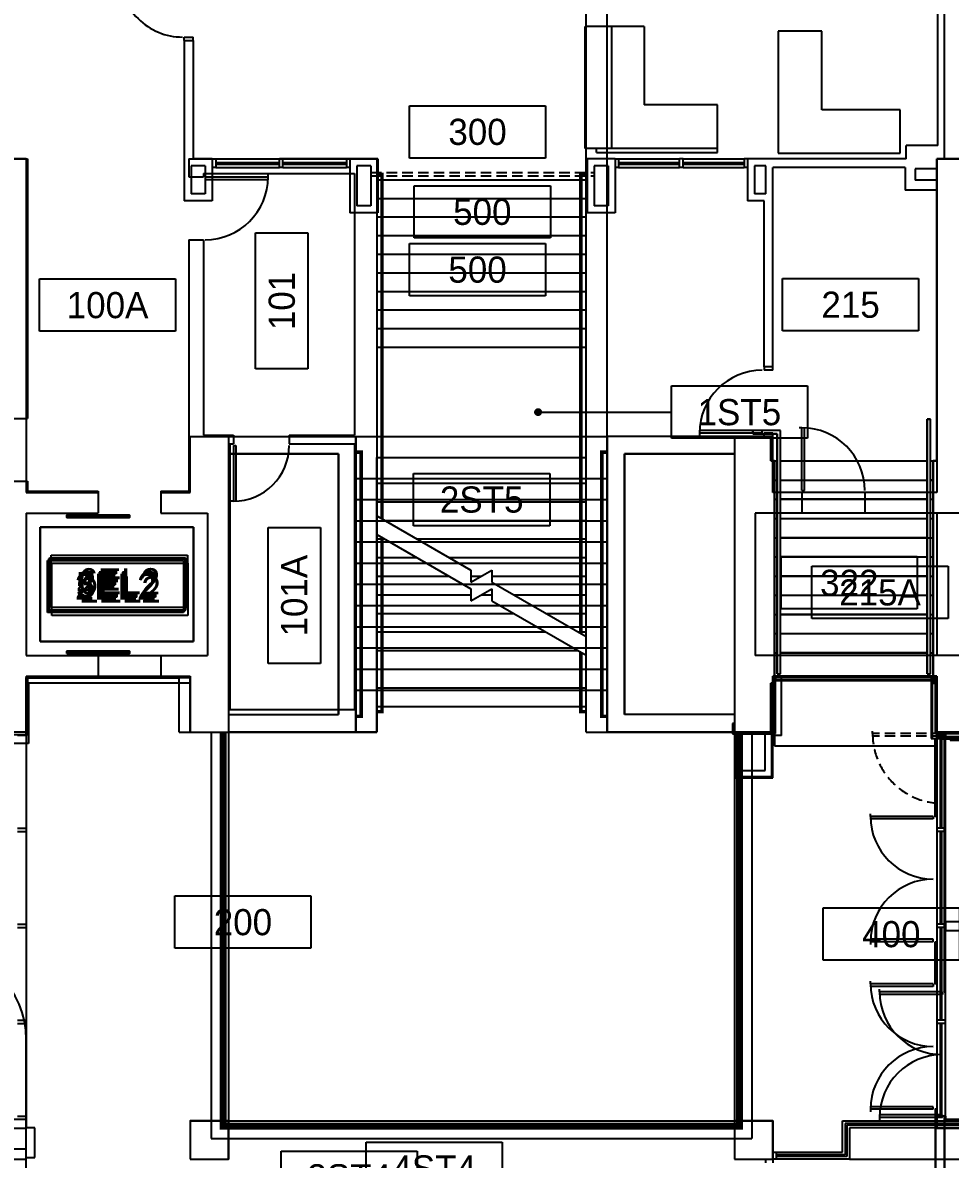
# Model space of a CAD drawing. Header units: inches. Extents: x -219 to 4035, y -10 to 4981.
# Drawn here: x 1685 to 2217, y 2667 to 3319 of the extents above; entities that cross this region are included whole.
import ezdxf
from ezdxf.enums import TextEntityAlignment as Align

# ---------------------------------------------------------------- set-up
doc = ezdxf.new("R2010")
doc.units = ezdxf.units.IN
doc.header["$LTSCALE"] = 48
doc.header["$MEASUREMENT"] = 0
doc.linetypes.add('HIDDEN2', pattern=[0.1875, 0.125, -0.0625])
doc.layers.get('0').update_dxf_attribs({"color": 13, "linetype": 'CONTINUOUS'})
for name, color, linetype in [('F1-BLDG1', 7, 'CONTINUOUS'), ('F1-BLDG4', 2, 'CONTINUOUS'), ('F1-BRKLINE', 201, 'CONTINUOUS'), ('F1-DOOR1', 3, 'CONTINUOUS'), ('f1-handrail', 3, 'CONTINUOUS'), ('F1-RMNOS', 3, 'CONTINUOUS'), ('F1-STAIR1', 24, 'CONTINUOUS'), ('F2-BLDG1', 7, 'CONTINUOUS'), ('F2-BLDG3', 161, 'CONTINUOUS'), ('F2-BLDG4', 2, 'CONTINUOUS'), ('F2-BRKLINE', 201, 'CONTINUOUS'), ('f2-casework1', 4, 'CONTINUOUS'), ('F2-DOOR1', 3, 'CONTINUOUS'), ('F2-DOOR2', 61, 'HIDDEN2'), ('F2-DOORJMB', 32, 'CONTINUOUS'), ('f2-handrail', 3, 'CONTINUOUS'), ('F2-RMNOS', 3, 'CONTINUOUS'), ('F2-STAIR1', 24, 'CONTINUOUS'), ('F2-WINDOW1', 1, 'CONTINUOUS'), ('F2-WINDOW2', 4, 'CONTINUOUS'), ('F3-BLDG1', 7, 'CONTINUOUS'), ('F3-BLDG3', 161, 'CONTINUOUS'), ('F3-BLDG4', 2, 'CONTINUOUS'), ('f3-casework1', 4, 'CONTINUOUS'), ('f3-casework2', 8, 'CONTINUOUS'), ('F3-DOOR1', 3, 'CONTINUOUS'), ('F3-RMNOS', 3, 'CONTINUOUS'), ('F3-WINDOW1', 1, 'CONTINUOUS'), ('F4-BLDG1', 7, 'CONTINUOUS'), ('F4-BLDG3', 161, 'CONTINUOUS'), ('F4-BLDG4', 2, 'CONTINUOUS'), ('f4-casework1', 4, 'CONTINUOUS'), ('F4-DOOR1', 3, 'CONTINUOUS'), ('f4-handrail', 3, 'CONTINUOUS'), ('F4-RMNOS', 3, 'CONTINUOUS'), ('F4-STAIR1', 24, 'CONTINUOUS'), ('F4-WINDOW1', 1, 'CONTINUOUS'), ('F4-WINDOW2', 4, 'CONTINUOUS'), ('F5-BLDG1', 7, 'CONTINUOUS'), ('F5-BLDG3', 161, 'CONTINUOUS'), ('F5-BLDG4', 2, 'CONTINUOUS'), ('F5-DOOR1', 3, 'CONTINUOUS'), ('f5-handrail', 3, 'CONTINUOUS'), ('F5-RMNOS', 3, 'CONTINUOUS'), ('F5-STAIR1', 24, 'CONTINUOUS'), ('F6-BLDG1', 7, 'CONTINUOUS'), ('F6-BLDG3', 161, 'CONTINUOUS'), ('F6-BLDG4', 2, 'CONTINUOUS'), ('F6-DOOR1', 3, 'CONTINUOUS'), ('F6-DOORJMB', 32, 'CONTINUOUS'), ('f6-handrail', 3, 'CONTINUOUS'), ('F6-RMNOS', 3, 'CONTINUOUS'), ('F6-STAIR1', 24, 'CONTINUOUS'), ('F6-WINDOW1', 1, 'CONTINUOUS'), ('F6-WINDOW2', 4, 'CONTINUOUS')]:
    doc.layers.add(name, color=color, linetype=linetype)
for name, color, linetype, plot in [('F2-Bldg1A', 8, 'CONTINUOUS', False), ('F2-COLUMN1', 8, 'CONTINUOUS', False), ('F3-Bldg1A', 8, 'CONTINUOUS', False), ('F3-COLUMN1', 8, 'CONTINUOUS', False), ('F4-COLUMN1', 8, 'CONTINUOUS', False)]:
    doc.layers.add(name, color=color, linetype=linetype, plot=plot)
doc.styles.add('ORIG-RMNOS', font='noting.shx')

# ---------------------------------------------------------------- blocks, each defined once
blk = doc.blocks.new('ADR-36L')
for p, q in [((0, 37), (-1.5, 37)), ((0, 1), (0, 37)), ((1.5, 1), (1.5, 36.97)), ((0, 1), (1.5, 1))]:
    blk.add_line(p, q)
blk.add_arc((0, 1), 36, 0, 90)
blk = doc.blocks.new('ADR-32R')
for p, q in [((-1.5, 1), (-1.5, 32.96)), ((0, 1), (0, 33)), ((0, 33), (1.5, 33)), ((0, 1), (-1.5, 1))]:
    blk.add_line(p, q)
blk.add_arc((0, 1), 32, 90, 180)
blk = doc.blocks.new('L-34C1')
for p, q in [((-11, 11), (11, 11)), ((-11, 11), (-11, -11)), ((11, 11), (11, -11)), ((-11, -11), (11, -11))]:
    blk.add_line(p, q)
blk = doc.blocks.new('rmnos')
at = {"color": 11}
for p, q in [((-0.40625, 0.15625), (0.40625, 0.15625)), ((-0.40625, -0.15625), (-0.40625, 0.15625)), ((0.40625, 0.15625), (0.40625, -0.15625)), ((0.40625, -0.15625), (-0.40625, -0.15625))]:
    blk.add_line(p, q, dxfattribs=at)
at = {"color": 9, "style": 'ORIG-RMNOS'}
blk.add_attdef('ROOM', text='', height=0.15625, dxfattribs=at).set_placement((0, 0), align=Align.MIDDLE)
blk = doc.blocks.new('ADR-36R')
for p, q in [((-1.5, 1), (-1.5, 36.97)), ((0, 1), (0, 37)), ((0, 37), (1.5, 37)), ((0, 1), (-1.5, 1))]:
    blk.add_line(p, q)
blk.add_arc((0, 1), 36, 90, 180)
blk = doc.blocks.new('ADR-36DL')
for p, q in [((0, 37), (-1.5, 37)), ((0, 1), (0, 37)), ((1.5, 1), (1.5, 36.97)), ((70.5, 1), (70.5, 36.97)), ((72, 1), (72, 37)), ((72, 37), (73.5, 37)), ((0, 1), (1.5, 1)), ((72, 1), (70.5, 1))]:
    blk.add_line(p, q)
for centre, start, end in [((0, 1), 0, 90), ((72, 1), 90, 180)]:
    blk.add_arc(centre, 36, start, end)
blk = doc.blocks.new('adr-40r')
for p, q in [((-1.5, 1), (-1.5, 40.97)), ((0, 1), (0, 41)), ((0, 41), (1.5, 41)), ((0, 1), (-1.5, 1))]:
    blk.add_line(p, q)
blk.add_arc((0, 1), 40, 90, 180)

msp = doc.modelspace()

# ---------------------------------------------------------------- linework, layer by layer
at = {"layer": 'F1-BLDG1'}
for p, q in [((2008, 2923.5), (2008, 3442.5)), ((2020, 2923.5), (2020, 3360.5)), ((1635.63, 3241.25), (1687.75, 3241.25)), ((1687.75, 3241.25), (1687.75, 3092.38)), ((1780.25, 3241.25), (1888, 3241.25)), ((1780.25, 3241.25), (1780.25, 3230.88)), ((1888, 3241.25), (1888, 2912.5)), ((1780.25, 3230.88), (1788.62, 3230.88)), ((1788.62, 3232.87), (1875.25, 3232.87)), ((1788.62, 3232.87), (1788.62, 3230.88)), ((1875.25, 3232.87), (1875.25, 3082.75)), ((1780.25, 3194.88), (1788.62, 3194.88)), ((1780.25, 3194.88), (1780.25, 3050.75)), ((1788.62, 3194.88), (1788.62, 3082.75)), ((1675, 3092.38), (1687.75, 3092.38)), ((1788.62, 3082.75), (1805.75, 3082.75)), ((1803.75, 3077.87), (1803.75, 2925.5)), ((1803.75, 3077.87), (1805.75, 3077.87)), ((1805.75, 3082.75), (1805.75, 3077.87)), ((1837.75, 3082.75), (1837.75, 3077.87)), ((1837.75, 3082.75), (1875.25, 3082.75)), ((1837.75, 3077.87), (1875.25, 3077.87)), ((1875.25, 3077.87), (1875.25, 2925.5)), ((1675, 3056.37), (1687.75, 3056.37)), ((1687.75, 3056.37), (1687.75, 3050.75)), ((1687.75, 3050.75), (1728.25, 3050.75)), ((1728.25, 3050.75), (1728.25, 3038)), ((1764.25, 3050.75), (1764.25, 3038)), ((1764.25, 3050.75), (1780.25, 3050.75)), ((1687, 3038), (1728.25, 3038)), ((1687, 3038), (1687, 2956.5)), ((1764.25, 3038), (1791, 3038)), ((1791, 3038), (1791, 2956.5)), ((1687, 2956.5), (1791, 2956.5)), ((1687, 2944.5), (1781, 2944.5)), ((1687, 2944.5), (1687, 2912.5)), ((1781, 2944.5), (1781, 2912.5)), ((1803.75, 2925.5), (1875.25, 2925.5)), ((1687, 2912.5), (909, 2912.5)), ((1781, 2912.5), (1888, 2912.5))]:
    msp.add_line(p, q, dxfattribs=at)
at = {"layer": 'F1-BLDG4'}
for p, q in [((1783, 3030), (1695, 3030)), ((1695, 3030), (1695, 2964.5)), ((1783, 2964.5), (1783, 3030)), ((1695, 2964.5), (1783, 2964.5))]:
    msp.add_line(p, q, dxfattribs=at)
at = {"layer": 'F1-BRKLINE'}
for p, q in [((1888, 3036.56), (1942, 3005.38)), ((1942, 2998.45), (1954, 3005.38)), ((1942, 3005.38), (1942, 2998.45)), ((1954, 3005.38), (1954, 2998.45)), ((1954, 2998.45), (2008, 2967.28))]:
    msp.add_line(p, q, dxfattribs=at)
at = {"layer": 'F1-DOOR1'}
msp.add_lwpolyline([(1710.25, 3035.5), (1746.25, 3035.5), (1746.25, 3037), (1710.25, 3037)], close=True, dxfattribs=at)
at = {"layer": 'f1-handrail', "const_width": 2}
for points in [[(1891, 3034.83), (1891, 3232.25), (1888, 3232.25)], [(2008, 3232.25), (2005, 3232.25), (2005, 2969.01)]]:
    msp.add_lwpolyline(points, dxfattribs=at)
at = {"layer": 'F1-RMNOS', "color": 4}
for p, q in [((1978.25, 3096), (1990.25, 3096)), ((1990.25, 3096), (2056.88, 3096))]:
    msp.add_line(p, q, dxfattribs=at)
at = {"layer": 'F1-RMNOS', "color": 4, "const_width": 2.25}
msp.add_lwpolyline([(1981.63, 3096, 1), (1979.38, 3096, 1)], format="xyb", close=True, dxfattribs=at)
at = {"layer": 'F1-STAIR1'}
for p, q in [((1888, 3229.25), (2008, 3229.25)), ((1888, 3218.58), (2008, 3218.58)), ((1888, 3207.92), (2008, 3207.92)), ((1888, 3197.25), (2008, 3197.25)), ((1888, 3186.58), (2008, 3186.58)), ((1888, 3175.92), (2008, 3175.92)), ((1888, 3165.25), (2008, 3165.25)), ((1888, 3154.58), (2008, 3154.58)), ((1888, 3143.92), (2008, 3143.92)), ((1888, 3133.25), (2008, 3133.25)), ((1888, 3055.25), (2008, 3055.25)), ((1888, 3044.58), (2008, 3044.58)), ((1892.57, 3033.92), (2008, 3033.92)), ((1911.05, 3023.25), (2008, 3023.25)), ((1929.52, 3012.58), (2008, 3012.58)), ((1942, 3001.92), (1948, 3001.92)), ((1954, 3001.92), (2008, 3001.92)), ((1966.48, 2991.25), (2008, 2991.25)), ((1984.95, 2980.58), (2008, 2980.58)), ((2003.43, 2969.92), (2008, 2969.92))]:
    msp.add_line(p, q, dxfattribs=at)
at = {"layer": 'F2-BLDG1'}
for p, q in [((2209.75, 3249), (2209.75, 3434.5)), ((1777.62, 3309.12), (1777.62, 3217.25)), ((1782.62, 3309.12), (1782.62, 3241.25)), ((2191.5, 3241.25), (2191.5, 3249)), ((2209.75, 3249), (2191.5, 3249)), ((1687, 3241.25), (1635.25, 3241.25)), ((1687, 3241.25), (1687, 3050)), ((1793.62, 3241.25), (1782.62, 3241.25)), ((1793.62, 3241.25), (1793.62, 3217.25)), ((1872.62, 3241.25), (1872.62, 3210.25)), ((1888.62, 3241.25), (1872.62, 3241.25)), ((1888.62, 3241.25), (1888.62, 3210.25)), ((2008.62, 3241.25), (2008.62, 3210.25)), ((2024.62, 3241.25), (2008.62, 3241.25)), ((2024.62, 3241.25), (2024.62, 3210.25)), ((2191.5, 3241.25), (2100.62, 3241.25)), ((2100.62, 3241.25), (2100.62, 3217.25)), ((2191, 3236.25), (2115, 3236.25)), ((2115, 3122), (2115, 3236.25)), ((2191, 3236.25), (2191, 3223.25)), ((2209, 3223.25), (2191, 3223.25)), ((2209, 3223.25), (2209, 3050)), ((1793.62, 3217.25), (1777.62, 3217.25)), ((2110, 3217.25), (2100.62, 3217.25)), ((2110, 3122), (2110, 3217.25)), ((1888.62, 3210.25), (1872.62, 3210.25)), ((2024.62, 3210.25), (2008.62, 3210.25)), ((2115, 3122), (2110, 3122)), ((1781, 3050), (1781, 3082)), ((1781, 3082), (1803, 3082)), ((1803, 3082), (1803, 2912.5)), ((1876, 2912.5), (1876, 3082)), ((1876, 3082), (2020, 3082)), ((2020, 2912.5), (2020, 3082)), ((2115, 3082), (2093, 3082)), ((2093, 3082), (2093, 2917.5)), ((2115, 3050), (2115, 3082)), ((1888, 2912.5), (1888, 3070)), ((1888, 3070), (2008, 3070)), ((2008, 2912.5), (2008, 3070)), ((1687, 3050), (1728.25, 3050)), ((1728.25, 3050), (1728.25, 3038)), ((1764.25, 3050), (1781, 3050)), ((1764.25, 3050), (1764.25, 3038)), ((2131.75, 3050), (2115, 3050)), ((2131.75, 3050), (2131.75, 3038)), ((2167.75, 3050), (2167.75, 3038)), ((2209, 3050), (2167.75, 3050)), ((1687, 3038), (1728.25, 3038)), ((1687, 3038), (1687, 2956.5)), ((1764.25, 3038), (1791, 3038)), ((1791, 3038), (1791, 2956.5)), ((2131.75, 3038), (2105, 3038)), ((2105, 3038), (2105, 2956.5)), ((2252.38, 3038), (2167.75, 3038)), ((1687, 2956.5), (1791, 2956.5)), ((2252.38, 2956.5), (2105, 2956.5)), ((1774.75, 2943.5), (1687.75, 2943.5)), ((1687.75, 2943.5), (1687.75, 2911)), ((1774.75, 2912.5), (1774.75, 2943.5)), ((2115, 2917.5), (2115, 2944.5)), ((2115, 2944.5), (2209, 2944.5)), ((2209, 2944.5), (2209, 2912.5)), ((2093, 2917.5), (2092, 2917.5)), ((2092, 2917.5), (2092, 2911.5)), ((2116, 2917.5), (2115, 2917.5)), ((2116, 2911.5), (2116, 2917.5)), ((1687.75, 2911), (1635.25, 2911)), ((1774.75, 2912.5), (1803, 2912.5)), ((1888, 2912.5), (1876, 2912.5)), ((2008, 2912.5), (2020, 2912.5)), ((2092, 2911.5), (2116, 2911.5)), ((2209, 2912.5), (2227, 2912.5)), ((1687, 2673.5), (1687, 2685.5)), ((1692, 2685.5), (1687, 2685.5)), ((1692, 2668.5), (1692, 2685.5)), ((1574.25, 2673.5), (1687, 2673.5)), ((1687, 2656.5), (1687, 2668.5)), ((1687, 2668.5), (1692, 2668.5))]:
    msp.add_line(p, q, dxfattribs=at)
msp.add_lwpolyline([(1777.62, 3309.12), (1782.62, 3309.12)], dxfattribs=at)
for points in [[(1781, 2667.5), (1803, 2667.5), (1803, 2689.5), (1781, 2689.5)], [(2093, 2667.5), (2115, 2667.5), (2115, 2689.5), (2093, 2689.5)]]:
    msp.add_lwpolyline(points, close=True, dxfattribs=at)
at = {"layer": 'F2-Bldg1A'}
for p in [(2213.25, 3457.75), (2260.38, 3241.25)]:
    msp.add_line(p, (2213.25, 3241.25), dxfattribs=at)
at = {"layer": 'F2-BLDG3'}
for p, q in [((1789.62, 3237.25), (1781.62, 3237.25)), ((1781.62, 3237.25), (1781.62, 3221.25)), ((1789.62, 3237.25), (1789.62, 3221.25)), ((1884.62, 3237.25), (1876.62, 3237.25)), ((1876.62, 3237.25), (1876.62, 3214.25)), ((1884.62, 3237.25), (1884.62, 3214.25)), ((2012.62, 3237.25), (2012.62, 3214.25)), ((2020.62, 3237.25), (2012.62, 3237.25)), ((2020.62, 3237.25), (2020.62, 3214.25)), ((2111, 3237.25), (2104.62, 3237.25)), ((2104.62, 3237.25), (2104.62, 3221.25)), ((2111, 3221.25), (2111, 3237.25)), ((2196.75, 3235.5), (2196.75, 3229)), ((2209, 3235.5), (2196.75, 3235.5)), ((2209, 3235.5), (2209, 3229)), ((2209, 3229), (2196.75, 3229)), ((1789.62, 3221.25), (1781.62, 3221.25)), ((2111, 3221.25), (2104.62, 3221.25)), ((1884.62, 3214.25), (1876.62, 3214.25)), ((2020.62, 3214.25), (2012.62, 3214.25))]:
    msp.add_line(p, q, dxfattribs=at)
at = {"layer": 'F2-BLDG4'}
for p, q in [((1783, 3030), (1695, 3030)), ((1695, 3030), (1695, 2964.5)), ((1783, 2964.5), (1783, 3030)), ((1695, 2964.5), (1783, 2964.5))]:
    msp.add_line(p, q, dxfattribs=at)
at = {"layer": 'F2-BRKLINE'}
for p, q in [((1888, 3025.89), (1942, 2994.71)), ((1942, 2987.79), (1954, 2994.71)), ((1942, 2994.71), (1942, 2987.79)), ((1954, 2994.71), (1954, 2987.79)), ((1954, 2987.79), (2008, 2956.61))]:
    msp.add_line(p, q, dxfattribs=at)
at = {"layer": 'f2-casework1', "linetype": 'Continuous'}
for p, q in [((2041.37, 3317.16), (2007.55, 3317.16)), ((2007.55, 3247.16), (2007.55, 3317.16)), ((2022.55, 3317.16), (2022.55, 3247.16)), ((2041.37, 3317.16), (2041.37, 3272.16)), ((2143.06, 3314.44), (2118.06, 3314.44)), ((2118.06, 3314.44), (2118.06, 3244.44)), ((2143.06, 3269.44), (2143.06, 3314.44)), ((2083.37, 3272.16), (2041.37, 3272.16)), ((2083.37, 3244.91), (2083.37, 3272.16)), ((2188.06, 3269.44), (2143.06, 3269.44)), ((2188.06, 3244.44), (2188.06, 3269.44)), ((2022.55, 3247.16), (2007.55, 3247.16)), ((2013.93, 3244.91), (2013.93, 3247.16)), ((2083.18, 3247.16), (2022.55, 3247.16)), ((2013.93, 3244.91), (2083.37, 3244.91)), ((2118.06, 3244.44), (2188.06, 3244.44))]:
    msp.add_line(p, q, dxfattribs=at)
at = {"layer": 'f2-casework1'}
for p, q in [((2116, 2911.5), (2116, 2904.57)), ((2209, 2904.57), (2209, 2912.5)), ((2116, 2904.57), (2209, 2904.57))]:
    msp.add_line(p, q, dxfattribs=at)
at = {"layer": 'F2-DOOR1'}
msp.add_lwpolyline([(1710.25, 3035.5), (1746.25, 3035.5), (1746.25, 3037), (1710.25, 3037)], close=True, dxfattribs=at)
at = {"layer": 'F2-DOOR2'}
for p, q in [((1884.62, 3233.5), (2012.62, 3233.5)), ((1884.62, 3231.5), (2012.62, 3231.5))]:
    msp.add_line(p, q, dxfattribs=at)
at = {"layer": 'F2-DOORJMB'}
for p, q in [((1777.62, 3309.12), (1777.62, 3311.12)), ((1782.62, 3309.12), (1782.62, 3311.12)), ((2110, 3122), (2110, 3120)), ((2115, 3120), (2110, 3120)), ((2115, 3120), (2115, 3122)), ((2110, 3082), (2110, 3084)), ((2115, 3084), (2110, 3084)), ((2115, 3082), (2115, 3084))]:
    msp.add_line(p, q, dxfattribs=at)
msp.add_lwpolyline([(1777.62, 3311.12), (1782.62, 3311.12)], dxfattribs=at)
at = {"layer": 'f2-handrail', "const_width": 2}
for points in [[(1888, 2924.25), (1891, 2924.25), (1891, 3024.16)], [(2005, 2958.34), (2005, 2924.25), (2008, 2924.25)]]:
    msp.add_lwpolyline(points, dxfattribs=at)
at = {"layer": 'F2-STAIR1'}
for p, q in [((1888, 3023.25), (1892.57, 3023.25)), ((1888, 3012.58), (1911.05, 3012.58)), ((1888, 3001.92), (1929.52, 3001.92)), ((1888, 2991.25), (1942, 2991.25)), ((1948, 2991.25), (1954, 2991.25)), ((1888, 2980.58), (1966.48, 2980.58)), ((1888, 2969.92), (1984.95, 2969.92)), ((1888, 2959.25), (2003.43, 2959.25)), ((1888, 2948.58), (2008, 2948.58)), ((1888, 2937.92), (2008, 2937.92)), ((1888, 2927.25), (2008, 2927.25))]:
    msp.add_line(p, q, dxfattribs=at)
at = {"layer": 'F2-WINDOW1'}
for p, q in [((1795.62, 3241.25), (1832.12, 3241.25)), ((1870.62, 3241.25), (1834.12, 3241.25)), ((2026.62, 3241.25), (2061.62, 3241.25)), ((2063.62, 3241.25), (2098.62, 3241.25)), ((1795.62, 3239.25), (1832.12, 3239.25)), ((1795.62, 3238.25), (1832.12, 3238.25)), ((1795.62, 3236.25), (1832.12, 3236.25)), ((1834.12, 3239.25), (1870.62, 3239.25)), ((1834.12, 3238.25), (1870.62, 3238.25)), ((1834.12, 3236.25), (1870.62, 3236.25)), ((2026.62, 3239.25), (2061.62, 3239.25)), ((2026.62, 3238.25), (2061.62, 3238.25)), ((2026.62, 3236.25), (2061.62, 3236.25)), ((2063.62, 3239.25), (2098.62, 3239.25)), ((2063.62, 3238.25), (2098.62, 3238.25)), ((2063.62, 3236.25), (2098.62, 3236.25)), ((2213.25, 2912.5), (2213.25, 2763.5)), ((2213.75, 2763.5), (2213.75, 2912.5)), ((2213.25, 2763.5), (2213.75, 2763.5)), ((2213.75, 2691.5), (2213.25, 2691.5)), ((2213.25, 2691.5), (2213.25, 2591.5)), ((2213.75, 2591.5), (2213.75, 2691.5))]:
    msp.add_line(p, q, dxfattribs=at)
at = {"layer": 'F2-WINDOW2'}
for p, q in [((1793.62, 3241.25), (1795.62, 3241.25)), ((1795.62, 3241.25), (1795.62, 3236.25)), ((1832.12, 3236.25), (1832.12, 3241.25)), ((1834.12, 3241.25), (1832.12, 3241.25)), ((1834.12, 3236.25), (1834.12, 3241.25)), ((1870.62, 3241.25), (1870.62, 3236.25)), ((1872.62, 3241.25), (1870.62, 3241.25)), ((2024.62, 3241.25), (2026.62, 3241.25)), ((2026.62, 3241.25), (2026.62, 3236.25)), ((2061.62, 3236.25), (2061.62, 3241.25)), ((2063.62, 3241.25), (2061.62, 3241.25)), ((2063.62, 3236.25), (2063.62, 3241.25)), ((2098.62, 3241.25), (2098.62, 3236.25)), ((2100.62, 3241.25), (2098.62, 3241.25)), ((1795.62, 3236.25), (1793.62, 3236.25)), ((1834.12, 3236.25), (1832.12, 3236.25)), ((1872.62, 3236.25), (1870.62, 3236.25)), ((2026.62, 3236.25), (2024.62, 3236.25)), ((2063.62, 3236.25), (2061.62, 3236.25)), ((2100.62, 3236.25), (2098.62, 3236.25))]:
    msp.add_line(p, q, dxfattribs=at)
at = {"layer": 'F3-BLDG1'}
for p, q in [((1420.75, 3241.25), (1687, 3241.25)), ((1687, 3241.25), (1687, 3050)), ((2209, 3241.25), (2209, 3050)), ((2209, 3241.25), (2260.38, 3241.25)), ((1781, 3050), (1781, 3082)), ((1781, 3082), (1803, 3082)), ((1803, 3082), (1803, 2912.5)), ((2093, 3082), (2093, 2912.5)), ((2115, 3082), (2093, 3082)), ((2115, 3050), (2115, 3082)), ((1687, 3050), (1728.25, 3050)), ((1728.25, 3050), (1728.25, 3038)), ((1764.25, 3050), (1781, 3050)), ((1764.25, 3050), (1764.25, 3038)), ((2131.75, 3050), (2115, 3050)), ((2131.75, 3050), (2131.75, 3038)), ((2167.75, 3050), (2167.75, 3038)), ((2209, 3050), (2167.75, 3050)), ((1687, 3038), (1728.25, 3038)), ((1687, 3038), (1687, 2956.5)), ((1764.25, 3038), (1791, 3038)), ((1791, 3038), (1791, 2956.5)), ((2131.75, 3038), (2105, 3038)), ((2105, 3038), (2105, 2956.5)), ((2209, 3038), (2167.75, 3038)), ((2209, 3038), (2209, 2956.5)), ((1687, 2956.5), (1791, 2956.5)), ((2209, 2956.5), (2105, 2956.5)), ((1781, 2940.5), (1688.25, 2940.5)), ((1688.25, 2940.5), (1688.25, 2906)), ((1781, 2912.5), (1781, 2940.5)), ((2116.5, 2911.62), (2116.5, 2942.12)), ((2116.5, 2942.12), (2205.88, 2942.12)), ((2205.88, 2942.12), (2205.88, 2908.87)), ((1781, 2912.5), (1803, 2912.5)), ((2093, 2912.5), (2093, 2886.25)), ((2115, 2886.25), (2115, 2911.62)), ((2115, 2911.62), (2116.5, 2911.62)), ((2205.88, 2908.87), (2210.75, 2908.87)), ((2210.75, 2908.87), (2210.75, 2908.62)), ((2210.75, 2908.62), (2216.69, 2908.62)), ((2216.69, 2908.62), (2216.69, 2908.87)), ((2216.69, 2908.87), (2423.63, 2908.87)), ((1688.25, 2906), (1571, 2906)), ((2093, 2886.25), (2115, 2886.25)), ((1687, 2667.5), (1687, 2736.25)), ((1803, 2689.5), (1781, 2689.5)), ((1781, 2689.5), (1781, 2667.5)), ((1803, 2667.5), (1803, 2689.5)), ((1477.75, 2667.5), (1687, 2667.5)), ((1781, 2667.5), (1803, 2667.5))]:
    msp.add_line(p, q, dxfattribs=at)
msp.add_arc((1635, 2736.25), 52, 0, 90, dxfattribs=at)
at = {"layer": 'F3-Bldg1A'}
for p, q in [((2209, 2944.5), (2115, 2944.5)), ((2115, 2944.5), (2115, 2911.62)), ((2115.88, 2911.62), (2115.88, 2944.5)), ((2116.5, 2944.5), (2116.5, 2942.12)), ((2205.88, 2943.75), (2116.5, 2943.75)), ((2117, 2942.12), (2117, 2942.75)), ((2117, 2942.75), (2205.88, 2942.75)), ((2205.88, 2944.5), (2205.88, 2942.12)), ((2206.5, 2944.5), (2206.5, 2908.87)), ((2209, 2912.5), (2209, 2944.5)), ((2093.63, 2903.37), (2093.63, 2911)), ((2110.75, 2912.5), (2115, 2912.5)), ((2114.38, 2912.5), (2114.38, 2886.88)), ((2430.25, 2912.5), (2209, 2912.5)), ((2210.12, 2908.87), (2210.12, 2910)), ((2210.12, 2910), (2423.63, 2910)), ((2423.63, 2909.5), (2210.12, 2909.5)), ((2210.75, 2908.87), (2216.69, 2908.87)), ((2210.75, 2908.75), (2216.69, 2908.75)), ((2094, 2903.37), (2093.63, 2903.37)), ((2094, 2888.37), (2094, 2903.37)), ((2093.63, 2886.88), (2093.63, 2888.37)), ((2093.63, 2888.37), (2094, 2888.37)), ((2114.38, 2886.88), (2093.63, 2886.88))]:
    msp.add_line(p, q, dxfattribs=at)
at = {"layer": 'F3-BLDG3'}
for p, q in [((1803, 3082), (1876, 3082)), ((1876, 3082), (1876, 2912.5)), ((2020, 3082), (2020, 2912.5)), ((2093, 3082), (2020, 3082)), ((1803, 3072), (1866, 3072)), ((1866, 3072), (1866, 2922.5)), ((2030, 3072), (2030, 2922.5)), ((2093, 3072), (2030, 3072)), ((1803, 2922.5), (1866, 2922.5)), ((2093, 2922.5), (2030, 2922.5)), ((1803, 2912.5), (1876, 2912.5)), ((2093, 2912.5), (2020, 2912.5)), ((2093, 2912.5), (2110.75, 2912.5)), ((2093, 2911), (2097.25, 2911)), ((2097.25, 2911), (2097.25, 2890.5)), ((2110.75, 2890.5), (2110.75, 2912.5)), ((2097.25, 2890.5), (2110.75, 2890.5))]:
    msp.add_line(p, q, dxfattribs=at)
at = {"layer": 'F3-BLDG4'}
for p, q in [((1695, 3030), (1695, 2964.5)), ((1783, 3030), (1695, 3030)), ((1783, 2964.5), (1783, 3030)), ((1695, 2964.5), (1783, 2964.5))]:
    msp.add_line(p, q, dxfattribs=at)
at = {"layer": 'f3-casework1'}
for p, q in [((2216.69, 2908.62), (2216.69, 2907.85)), ((2216.69, 2907.85), (2216.79, 2907.85))]:
    msp.add_line(p, q, dxfattribs=at)
at = {"layer": 'f3-casework2'}
msp.add_line((2216.79, 2907.85), (2423.63, 2907.85), dxfattribs=at)
at = {"layer": 'F3-DOOR1'}
msp.add_lwpolyline([(1710.25, 3035.5), (1746.25, 3035.5), (1746.25, 3037), (1710.25, 3037)], close=True, dxfattribs=at)
at = {"layer": 'F3-WINDOW1'}
for points in [[(2208.56, 2908.87), (2208.56, 2864.16), (2208.06, 2864.16), (2208.06, 2908.87)], [(2208.56, 2588.97), (2208.56, 2696.16), (2208.06, 2696.16), (2208.06, 2588.97)]]:
    msp.add_lwpolyline(points, dxfattribs=at)
msp.add_lwpolyline([(2208.06, 2792.16), (2208.56, 2792.16), (2208.56, 2768.16), (2208.06, 2768.16)], close=True, dxfattribs=at)
at = {"layer": 'F4-BLDG1'}
for p, q in [((1119, 3241.25), (1687, 3241.25)), ((1687, 3241.25), (1687, 3050)), ((2777, 3241.25), (2209, 3241.25)), ((2209, 3241.25), (2209, 3050)), ((1781, 3050), (1781, 3082)), ((1781, 3082), (1803, 3082)), ((1803, 3082), (1803, 2912.5)), ((2093, 3082), (2093, 2912.5)), ((2115, 3082), (2093, 3082)), ((2115, 3050), (2115, 3082)), ((1687, 3050), (1728.25, 3050)), ((1728.25, 3050), (1728.25, 3038)), ((1764.25, 3050), (1781, 3050)), ((1764.25, 3050), (1764.25, 3038)), ((2209, 3050), (2115, 3050)), ((1687, 3038), (1728.25, 3038)), ((1687, 3038), (1687, 2956.5)), ((1764.25, 3038), (1791, 3038)), ((1791, 3038), (1791, 2956.5)), ((1687, 2956.5), (1728.25, 2956.5)), ((1728.25, 2956.5), (1728.25, 2943.75)), ((1764.25, 2956.5), (1791, 2956.5)), ((1764.25, 2956.5), (1764.25, 2943.75)), ((1687, 2912.5), (1687, 2943.75)), ((1687, 2943.75), (1728.25, 2943.75)), ((1764.25, 2943.75), (1781, 2943.75)), ((1781, 2912.5), (1781, 2943.75)), ((2208.25, 2943.75), (2120, 2943.75)), ((2120, 2910.5), (2120, 2943.75)), ((2208.25, 2911.75), (2208.25, 2943.75)), ((1687, 2912.5), (1634.88, 2912.5)), ((1781, 2912.5), (1803, 2912.5)), ((2115, 2912.5), (2093, 2912.5)), ((2115, 2910.5), (2115, 2912.5)), ((2120, 2910.5), (2115, 2910.5)), ((2208.25, 2911.75), (2777, 2911.75)), ((1803, 2689.5), (1781, 2689.5)), ((1781, 2689.5), (1781, 2667.5)), ((1803, 2667.5), (1803, 2689.5)), ((2115, 2689.5), (2093, 2689.5)), ((2093, 2689.5), (2093, 2667.5)), ((2115, 2667.5), (2115, 2689.5)), ((1781, 2667.5), (1803, 2667.5)), ((2093, 2667.5), (2115, 2667.5))]:
    msp.add_line(p, q, dxfattribs=at)
at = {"layer": 'F4-BLDG3'}
for p, q in [((1803, 3082), (1876, 3082)), ((1876, 3082), (1876, 2912.5)), ((2020, 3082), (2020, 2912.5)), ((2093, 3082), (2020, 3082)), ((1803, 3072), (1866, 3072)), ((1866, 3072), (1866, 2922.5)), ((2030, 3072), (2030, 2922.5)), ((2093, 3072), (2030, 3072)), ((2209, 3038), (2105, 3038)), ((2105, 3038), (2105, 2956.5)), ((2209, 3038), (2209, 2956.5)), ((2209, 2956.5), (2105, 2956.5)), ((1803, 2922.5), (1866, 2922.5)), ((2093, 2922.5), (2030, 2922.5)), ((1803, 2912.5), (1876, 2912.5)), ((2093, 2912.5), (2020, 2912.5))]:
    msp.add_line(p, q, dxfattribs=at)
at = {"layer": 'F4-BLDG4'}
for p, q in [((1695, 3030), (1783, 3030)), ((1695, 2964.5), (1695, 3030)), ((1783, 3030), (1783, 2964.5)), ((1783, 2964.5), (1695, 2964.5))]:
    msp.add_line(p, q, dxfattribs=at)
at = {"layer": 'f4-casework1'}
msp.add_line((2159, 2667.5), (2267, 2667.5), dxfattribs=at)
at = {"layer": 'F4-DOOR1'}
for points in [[(1710.25, 3037), (1710.25, 3035.5), (1746.25, 3035.5), (1746.25, 3037)], [(1710.25, 2957.5), (1710.25, 2959), (1746.25, 2959), (1746.25, 2957.5)]]:
    msp.add_lwpolyline(points, close=True, dxfattribs=at)
at = {"layer": 'f4-handrail', "const_width": 2}
for points in [[(1876, 3073), (1879, 3073), (1879, 2921.5), (1876, 2921.5)], [(2020, 3073), (2017, 3073), (2017, 2921.5), (2020, 2921.5)]]:
    msp.add_lwpolyline(points, dxfattribs=at)
at = {"layer": 'F4-STAIR1'}
for p, q in [((1876, 3058), (2020, 3058)), ((1876, 3045.85), (2020, 3045.85)), ((1876, 3033.7), (2020, 3033.7)), ((1876, 3021.55), (2020, 3021.55)), ((1876, 3009.4), (2020, 3009.4)), ((1876, 2997.25), (2020, 2997.25)), ((1876, 2985.1), (2020, 2985.1)), ((1876, 2972.95), (2020, 2972.95)), ((1876, 2960.8), (2020, 2960.8)), ((1876, 2948.65), (2020, 2948.65)), ((1876, 2936.5), (2020, 2936.5))]:
    msp.add_line(p, q, dxfattribs=at)
at = {"layer": 'F4-WINDOW1'}
for p, q in [((2155, 2671.5), (2155, 2689.5)), ((2155, 2689.5), (2271, 2689.5)), ((2156.5, 2688), (2156.5, 2670)), ((2269.5, 2688), (2156.5, 2688)), ((2157.5, 2687), (2157.5, 2669)), ((2268.5, 2687), (2157.5, 2687)), ((2267, 2685.5), (2159, 2685.5)), ((2159, 2685.5), (2159, 2667.5)), ((2117, 2671.5), (2155, 2671.5)), ((2156.5, 2670), (2117, 2670)), ((2157.5, 2669), (2117, 2669)), ((2159, 2667.5), (2117, 2667.5))]:
    msp.add_line(p, q, dxfattribs=at)
at = {"layer": 'F4-WINDOW2'}
for p, q in [((2111, 2665.5), (2111, 2667.5)), ((2115, 2671.5), (2117, 2671.5)), ((2117, 2667.5), (2115, 2667.5)), ((2115, 2667.5), (2115, 2665.5)), ((2117, 2671.5), (2117, 2667.5))]:
    msp.add_line(p, q, dxfattribs=at)
at = {"layer": 'F5-BLDG1'}
for p, q in [((1633.25, 3241.25), (1687, 3241.25)), ((1687, 3241.25), (1687, 3050)), ((2209, 3241.25), (2209, 3068)), ((2262.75, 3241.25), (2209, 3241.25)), ((1781, 3082), (1803, 3082)), ((1781, 3050), (1781, 3082)), ((1803, 3082), (1803, 2912.5)), ((2093, 3082), (2093, 2912.5)), ((2093, 3082), (2114, 3082)), ((2114, 3082), (2114, 3068)), ((2114, 3068), (2116, 3068)), ((2116, 3068), (2116, 2940.5)), ((2209, 3068), (2207, 3068)), ((2207, 3068), (2207, 2940.5)), ((1687, 3050), (1728.25, 3050)), ((1728.25, 3050), (1728.25, 3038)), ((1764.25, 3050), (1764.25, 3038)), ((1764.25, 3050), (1781, 3050)), ((1687, 3038), (1687, 2956.5)), ((1687, 3038), (1728.25, 3038)), ((1764.25, 3038), (1791, 3038)), ((1791, 3038), (1791, 2956.5)), ((1687, 2956.5), (1728.25, 2956.5)), ((1728.25, 2956.5), (1728.25, 2943.75)), ((1764.25, 2956.5), (1764.25, 2943.75)), ((1764.25, 2956.5), (1791, 2956.5)), ((1687, 2943.75), (1728.25, 2943.75)), ((1687, 2910.5), (1687, 2943.75)), ((1764.25, 2943.75), (1781, 2943.75)), ((1781, 2912.5), (1781, 2943.75)), ((2116, 2940.5), (2114, 2940.5)), ((2114, 2940.5), (2114, 2912.5)), ((2207, 2940.5), (2209, 2940.5)), ((2209, 2940.5), (2209, 2912.5)), ((1687, 2910.5), (1682, 2910.5)), ((1781, 2912.5), (1803, 2912.5)), ((2093, 2912.5), (2114, 2912.5)), ((2209, 2912.5), (2214, 2912.5)), ((2214, 2912.5), (2214, 2911.75)), ((2214, 2911.75), (2777, 2911.75))]:
    msp.add_line(p, q, dxfattribs=at)
at = {"layer": 'F5-BLDG3'}
for p, q in [((1803, 3082), (1876, 3082)), ((1876, 3082), (1876, 2912.5)), ((2093, 3082), (2020, 3082)), ((2020, 3082), (2020, 2912.5)), ((1866, 3072), (1803, 3072)), ((1866, 2922.5), (1866, 3072)), ((2030, 2922.5), (2030, 3072)), ((2030, 3072), (2093, 3072)), ((1803, 2922.5), (1866, 2922.5)), ((2093, 2922.5), (2030, 2922.5)), ((1793, 2912.5), (1793, 2679.5)), ((1803, 2912.5), (1803, 2689.5)), ((1876, 2912.5), (1803, 2912.5)), ((2020, 2912.5), (2093, 2912.5)), ((2093, 2912.5), (2093, 2689.5)), ((2103, 2912.5), (2103, 2679.5)), ((1803, 2689.5), (2093, 2689.5)), ((1793, 2679.5), (2103, 2679.5))]:
    msp.add_line(p, q, dxfattribs=at)
at = {"layer": 'F5-BLDG4'}
for p, q in [((1695, 3030), (1783, 3030)), ((1695, 2964.5), (1695, 3030)), ((1783, 3030), (1783, 2964.5)), ((1783, 2964.5), (1695, 2964.5))]:
    msp.add_line(p, q, dxfattribs=at)
at = {"layer": 'F5-DOOR1'}
for points in [[(1710.25, 3035.5), (1746.25, 3035.5), (1746.25, 3037), (1710.25, 3037)], [(1710.25, 2957.5), (1746.25, 2957.5), (1746.25, 2959), (1710.25, 2959)]]:
    msp.add_lwpolyline(points, close=True, dxfattribs=at)
at = {"layer": 'f5-handrail'}
for p, q in [((2205.5, 3092), (2203.5, 3092)), ((2203.5, 3092), (2203.5, 2946)), ((2205.5, 2946), (2205.5, 3092)), ((2103.5, 3085.5), (2103.5, 3083.5)), ((2119.5, 3085.5), (2103.5, 3085.5)), ((2103.5, 3083.5), (2117.5, 3083.5)), ((2117.5, 3083.5), (2117.5, 2946)), ((2119.5, 2946), (2119.5, 3085.5)), ((2117.5, 2946), (2119.5, 2946)), ((2203.5, 2946), (2205.5, 2946))]:
    msp.add_line(p, q, dxfattribs=at)
for points, const_width in [([(1876, 3073), (1879, 3073), (1879, 2921.5), (1876, 2921.5)], 2), ([(2020, 2921.5), (2017, 2921.5), (2017, 3073), (2020, 3073)], 2), ([(1800, 2912.5), (1800, 2686.5), (2096, 2686.5), (2096, 2912.5)], 4)]:
    msp.add_lwpolyline(points, dxfattribs=dict(at, const_width=const_width))
at = {"layer": 'F5-STAIR1'}
for p, q in [((2116, 3068), (2117.5, 3068)), ((2119.5, 3068), (2203.5, 3068)), ((2205.5, 3068), (2207, 3068)), ((1876, 3058), (2020, 3058)), ((2116, 3057), (2117.5, 3057)), ((2119.5, 3057), (2203.5, 3057)), ((2207, 3057), (2205.5, 3057)), ((1876, 3045.85), (2020, 3045.85)), ((2116, 3046), (2117.5, 3046)), ((2203.5, 3046), (2119.5, 3046)), ((2205.5, 3046), (2207, 3046)), ((1876, 3033.7), (2020, 3033.7)), ((2116, 3035), (2117.5, 3035)), ((2119.5, 3035), (2203.5, 3035)), ((2205.5, 3035), (2207, 3035)), ((1876, 3021.55), (2020, 3021.55)), ((2116, 3024), (2117.5, 3024)), ((2203.5, 3024), (2119.5, 3024)), ((2205.5, 3024), (2207, 3024)), ((2116, 3013), (2117.5, 3013)), ((2119.5, 3013), (2203.5, 3013)), ((2205.5, 3013), (2207, 3013)), ((1876, 3009.4), (2020, 3009.4)), ((2116, 3002), (2117.5, 3002)), ((2203.5, 3002), (2119.5, 3002)), ((2205.5, 3002), (2207, 3002)), ((1876, 2997.25), (2020, 2997.25)), ((2116, 2991), (2117.5, 2991)), ((2119.5, 2991), (2203.5, 2991)), ((2205.5, 2991), (2207, 2991)), ((1876, 2985.1), (2020, 2985.1)), ((2116, 2980), (2117.5, 2980)), ((2203.5, 2980), (2119.5, 2980)), ((2205.5, 2980), (2207, 2980)), ((1876, 2972.95), (2020, 2972.95)), ((2116, 2969), (2117.5, 2969)), ((2119.5, 2969), (2203.5, 2969)), ((2205.5, 2969), (2207, 2969)), ((1876, 2960.8), (2020, 2960.8)), ((2116, 2958), (2117.5, 2958)), ((2203.5, 2958), (2119.5, 2958)), ((2205.5, 2958), (2207, 2958)), ((1876, 2948.65), (2020, 2948.65)), ((1876, 2936.5), (2020, 2936.5))]:
    msp.add_line(p, q, dxfattribs=at)
at = {"layer": 'F6-BLDG1'}
for p, q in [((1633.63, 3241.25), (1687, 3241.25)), ((1687, 3241.25), (1687, 3050)), ((2209, 3241.25), (2209, 3068)), ((2262.75, 3241.25), (2209, 3241.25)), ((1781, 3082), (1803, 3082)), ((1781, 3050), (1781, 3082)), ((1803, 3082), (1803, 2912.5)), ((2114, 3082), (2093, 3082)), ((2093, 3082), (2093, 2912.5)), ((2114, 3068), (2114, 3082)), ((2116, 3068), (2114, 3068)), ((2116, 2940.5), (2116, 3068)), ((2207, 2940.5), (2207, 3068)), ((2207, 3068), (2209, 3068)), ((1687, 3050), (1728.25, 3050)), ((1728.25, 3050), (1728.25, 3038)), ((1764.25, 3050), (1764.25, 3038)), ((1764.25, 3050), (1781, 3050)), ((1687, 3038), (1687, 2956.5)), ((1687, 3038), (1728.25, 3038)), ((1764.25, 3038), (1791, 3038)), ((1791, 3038), (1791, 2956.5)), ((1687, 2956.5), (1728.25, 2956.5)), ((1728.25, 2956.5), (1728.25, 2943.75)), ((1764.25, 2956.5), (1764.25, 2943.75)), ((1764.25, 2956.5), (1791, 2956.5)), ((1687, 2943.75), (1728.25, 2943.75)), ((1687, 2912.5), (1687, 2943.75)), ((1764.25, 2943.75), (1781, 2943.75)), ((1781, 2912.5), (1781, 2943.75)), ((2114, 2912.5), (2114, 2940.5)), ((2114, 2940.5), (2116, 2940.5)), ((2207, 2940.5), (2209, 2940.5)), ((2209, 2912.5), (2209, 2940.5)), ((1687, 2912.5), (1682, 2912.5)), ((1781, 2912.5), (1803, 2912.5)), ((2114, 2912.5), (2093, 2912.5)), ((2209, 2912.5), (2214, 2912.5)), ((2214, 2911.75), (2214, 2912.5)), ((2388.25, 2911.75), (2214, 2911.75)), ((2346.25, 2803.75), (2214, 2803.75)), ((2214, 2803.75), (2214, 2798.75)), ((2214, 2798.75), (2340, 2798.75)), ((2209, 2692.25), (2209, 2685.25)), ((2214, 2692.25), (2209, 2692.25)), ((2214, 2692.25), (2214, 2690.25)), ((1687, 2690.25), (1633, 2690.25)), ((1687, 2690.25), (1687, 2685.25)), ((2340, 2690.25), (2214, 2690.25)), ((1638, 2685.25), (1687, 2685.25)), ((2209, 2685.25), (2258, 2685.25))]:
    msp.add_line(p, q, dxfattribs=at)
at = {"layer": 'F6-BLDG3'}
for p, q in [((1119, 3241.25), (1687, 3241.25)), ((1687, 3241.25), (1687, 3050)), ((2209, 3241.25), (2777, 3241.25)), ((2209, 3068), (2209, 3241.25)), ((1803, 3082), (1876, 3082)), ((1876, 3082), (1876, 2912.5)), ((2093, 3082), (2020, 3082)), ((2020, 3082), (2020, 2912.5)), ((1866, 3072), (1803, 3072)), ((1866, 2922.5), (1866, 3072)), ((2030, 2922.5), (2030, 3072)), ((2030, 3072), (2093, 3072)), ((1803, 2922.5), (1866, 2922.5)), ((2093, 2922.5), (2030, 2922.5)), ((1793, 2912.5), (1793, 2679.5)), ((1803, 2912.5), (1803, 2689.5)), ((1876, 2912.5), (1803, 2912.5)), ((2020, 2912.5), (2093, 2912.5)), ((2093, 2912.5), (2093, 2689.5)), ((2103, 2912.5), (2103, 2679.5)), ((1803, 2689.5), (2093, 2689.5)), ((1793, 2679.5), (2103, 2679.5))]:
    msp.add_line(p, q, dxfattribs=at)
at = {"layer": 'F6-BLDG4'}
for p, q in [((1695, 3030), (1695, 2964.5)), ((1783, 3030), (1695, 3030)), ((1783, 2964.5), (1783, 3030)), ((1695, 2964.5), (1783, 2964.5))]:
    msp.add_line(p, q, dxfattribs=at)
at = {"layer": 'F6-DOOR1'}
for points in [[(1710.25, 3037), (1746.25, 3037), (1746.25, 3035.5), (1710.25, 3035.5)], [(1710.25, 2957.5), (1746.25, 2957.5), (1746.25, 2959), (1710.25, 2959)]]:
    msp.add_lwpolyline(points, close=True, dxfattribs=at)
at = {"layer": 'F6-DOORJMB'}
for p, q in [((2209, 2910.5), (2209, 2912.5)), ((2209, 2910.5), (2214, 2910.5)), ((2214, 2911.75), (2214, 2910.5))]:
    msp.add_line(p, q, dxfattribs=at)
at = {"layer": 'f6-handrail'}
for p, q in [((2203.5, 3092), (2205.5, 3092)), ((2203.5, 2946), (2203.5, 3092)), ((2205.5, 2946), (2205.5, 3092)), ((2103.5, 3083.5), (2103.5, 3085.5)), ((2119.5, 3085.5), (2103.5, 3085.5)), ((2117.5, 3083.5), (2103.5, 3083.5)), ((2117.5, 2946), (2117.5, 3083.5)), ((2119.5, 2946), (2119.5, 3085.5)), ((2117.5, 2946), (2119.5, 2946)), ((2203.5, 2946), (2205.5, 2946))]:
    msp.add_line(p, q, dxfattribs=at)
for points, const_width in [([(1876, 3073), (1879, 3073), (1879, 2921.5), (1876, 2921.5)], 2), ([(2020, 2921.5), (2017, 2921.5), (2017, 3073), (2020, 3073)], 2), ([(1800, 2912.5), (1800, 2686.5), (2096, 2686.5), (2096, 2912.5)], 4)]:
    msp.add_lwpolyline(points, dxfattribs=dict(at, const_width=const_width))
at = {"layer": 'F6-STAIR1'}
for p, q in [((2116, 3068), (2117.5, 3068)), ((2119.5, 3068), (2203.5, 3068)), ((2205.5, 3068), (2207, 3068)), ((1876, 3058), (2020, 3058)), ((2116, 3057), (2117.5, 3057)), ((2119.5, 3057), (2203.5, 3057)), ((2205.5, 3057), (2207, 3057)), ((1876, 3045.85), (2020, 3045.85)), ((2116, 3046), (2117.5, 3046)), ((2119.5, 3046), (2203.5, 3046)), ((2205.5, 3046), (2207, 3046)), ((1876, 3033.7), (2020, 3033.7)), ((2116, 3035), (2117.5, 3035)), ((2119.5, 3035), (2203.5, 3035)), ((2205.5, 3035), (2207, 3035)), ((1876, 3021.55), (2020, 3021.55)), ((2116, 3024), (2117.5, 3024)), ((2119.5, 3024), (2207, 3024)), ((2116, 3013), (2117.5, 3013)), ((2119.5, 3013), (2203.5, 3013)), ((2205.5, 3013), (2207, 3013)), ((1876, 3009.4), (2020, 3009.4)), ((2116, 3002), (2117.5, 3002)), ((2119.5, 3002), (2203.5, 3002)), ((2205.5, 3002), (2207, 3002)), ((1876, 2997.25), (2020, 2997.25)), ((2116, 2991), (2117.5, 2991)), ((2119.5, 2991), (2203.5, 2991)), ((2205.5, 2991), (2207, 2991)), ((1876, 2985.1), (2020, 2985.1)), ((2116, 2980), (2117.5, 2980)), ((2119.5, 2980), (2203.5, 2980)), ((2205.5, 2980), (2207, 2980)), ((1876, 2972.95), (2020, 2972.95)), ((2116, 2969), (2117.5, 2969)), ((2119.5, 2969), (2203.5, 2969)), ((2205.5, 2969), (2207, 2969)), ((1876, 2960.8), (2020, 2960.8)), ((2116, 2958), (2117.5, 2958)), ((2119.5, 2958), (2203.5, 2958)), ((2205.5, 2958), (2207, 2958)), ((1876, 2948.65), (2020, 2948.65)), ((1876, 2936.5), (2020, 2936.5))]:
    msp.add_line(p, q, dxfattribs=at)
at = {"layer": 'F6-WINDOW1'}
for p, q in [((1687, 2910.5), (1687, 2857.44)), ((2209, 2910.5), (2209, 2857.44)), ((2211, 2910.5), (2211, 2857.44)), ((2212, 2857.44), (2212, 2910.5)), ((2214, 2857.44), (2214, 2910.5)), ((1687, 2855.44), (1687, 2802.38)), ((2209, 2855.44), (2209, 2802.38)), ((2211, 2855.44), (2211, 2802.38)), ((2212, 2802.38), (2212, 2855.44)), ((2214, 2802.38), (2214, 2855.44)), ((1687, 2800.38), (1687, 2747.31)), ((2209, 2800.38), (2209, 2747.31)), ((2211, 2800.38), (2211, 2747.31)), ((2212, 2747.31), (2212, 2800.38)), ((2214, 2747.31), (2214, 2800.38)), ((1687, 2745.31), (1687, 2692.25)), ((2209, 2745.31), (2209, 2692.25)), ((2211, 2745.31), (2211, 2692.25)), ((2212, 2692.25), (2212, 2745.31)), ((2214, 2692.25), (2214, 2745.31))]:
    msp.add_line(p, q, dxfattribs=at)
at = {"layer": 'F6-WINDOW2'}
for p, q in [((1687, 2910.5), (1682, 2910.5)), ((1687, 2910.5), (1687, 2912.5)), ((1682, 2857.44), (1687, 2857.44)), ((1682, 2855.44), (1687, 2855.44)), ((1687, 2857.44), (1687, 2855.44)), ((2214, 2857.44), (2209, 2857.44)), ((2209, 2857.44), (2209, 2855.44)), ((2214, 2855.44), (2209, 2855.44)), ((2214, 2855.44), (2214, 2857.44)), ((1682, 2802.38), (1687, 2802.38)), ((1682, 2800.38), (1687, 2800.38)), ((1687, 2802.38), (1687, 2800.38)), ((2214, 2802.38), (2209, 2802.38)), ((2209, 2802.38), (2209, 2800.38)), ((2214, 2800.38), (2209, 2800.38)), ((2214, 2800.38), (2214, 2802.38)), ((1682, 2747.31), (1687, 2747.31)), ((1682, 2745.31), (1687, 2745.31)), ((1687, 2747.31), (1687, 2745.31)), ((2209, 2747.31), (2209, 2745.31)), ((2214, 2747.31), (2209, 2747.31)), ((2214, 2745.31), (2209, 2745.31)), ((2214, 2745.31), (2214, 2747.31)), ((1682, 2692.25), (1687, 2692.25)), ((1687, 2692.25), (1687, 2690.25))]:
    msp.add_line(p, q, dxfattribs=at)

# ---------------------------------------------------------------- block references
at = {"layer": 'F1-DOOR1'}
for name, p, rotation in [('ADR-36L', (1788.62, 3230.88), 270), ('ADR-32R', (1805.75, 3077.87), 180)]:
    msp.add_blockref(name, p, dxfattribs=dict(at, rotation=rotation))
at = {"layer": 'F1-RMNOS'}
ref = msp.add_blockref('rmnos', (1833.5, 3159.75), dxfattribs=dict(at, xscale=96, yscale=96, zscale=96, rotation=89.99999999999999))
ref.add_attrib('ROOM', '101', dxfattribs={"layer": '0', "color": 9, "height": 15, "rotation": 90, "style": 'ORIG-RMNOS'}).set_placement((1833.5, 3159.75), align=Align.MIDDLE)
ref = msp.add_blockref('rmnos', (1733.63, 3157.38), dxfattribs=dict(at, xscale=96, yscale=96, zscale=96))
ref.add_attrib('ROOM', '100A', dxfattribs={"layer": '0', "color": 9, "height": 15, "style": 'ORIG-RMNOS'}).set_placement((1733.63, 3157.38), align=Align.MIDDLE)
ref = msp.add_blockref('rmnos', (2095.88, 3096), dxfattribs=dict(at, xscale=96, yscale=96, zscale=96))
ref.add_attrib('ROOM', '1ST5', dxfattribs={"layer": '0', "color": 9, "height": 15, "style": 'ORIG-RMNOS'}).set_placement((2095.88, 3096), align=Align.MIDDLE)
ref = msp.add_blockref('rmnos', (1840.63, 2990.75), dxfattribs=dict(at, xscale=96, yscale=96, zscale=96, rotation=89.99999999999999))
ref.add_attrib('ROOM', '101A', dxfattribs={"layer": '0', "color": 9, "height": 15, "rotation": 90, "style": 'ORIG-RMNOS'}).set_placement((1840.63, 2990.75), align=Align.MIDDLE)
ref = msp.add_blockref('rmnos', (1740.75, 2994.38), dxfattribs=dict(at, xscale=96, yscale=96, zscale=96))
ref.add_attrib('ROOM', '1EL2', dxfattribs={"layer": '0', "color": 9, "height": 15, "style": 'ORIG-RMNOS'}).set_placement((1740.75, 2994.38), align=Align.MIDDLE)
at = {"layer": 'F2-COLUMN1'}
for p in [(1792, 2678.5), (2104, 2678.5)]:
    msp.add_blockref('L-34C1', p, dxfattribs=at)
at = {"layer": 'F2-DOOR1'}
for name, p, rotation in [('ADR-36R', (1777.62, 3347.12), 89.99999999999999), ('ADR-36L', (2110, 3084), 89.99999999999999), ('ADR-36DL', (2213.25, 2691.5), 90)]:
    msp.add_blockref(name, p, dxfattribs=dict(at, rotation=rotation))
msp.add_blockref('ADR-36L', (2131.75, 3050), dxfattribs=at)
at = {"layer": 'F2-DOOR2', "rotation": 90}
msp.add_blockref('adr-40r', (2213.25, 2911.62), dxfattribs=at)
at = {"layer": 'F2-RMNOS'}
ref = msp.add_blockref('rmnos', (2159.63, 3157.62), dxfattribs=dict(at, xscale=96, yscale=96, zscale=96))
ref.add_attrib('ROOM', '215', dxfattribs={"layer": '0', "color": 9, "height": 15, "style": 'ORIG-RMNOS'}).set_placement((2159.63, 3157.62), align=Align.MIDDLE)
ref = msp.add_blockref('rmnos', (1948.13, 3045.88), dxfattribs=dict(at, xscale=96, yscale=96, zscale=96))
ref.add_attrib('ROOM', '2ST5', dxfattribs={"layer": '0', "color": 9, "height": 15, "style": 'ORIG-RMNOS'}).set_placement((1948.13, 3045.88), align=Align.MIDDLE)
ref = msp.add_blockref('rmnos', (1738.25, 2996), dxfattribs=dict(at, xscale=96, yscale=96, zscale=96))
ref.add_attrib('ROOM', '2EL2', dxfattribs={"layer": '0', "color": 9, "height": 15, "style": 'ORIG-RMNOS'}).set_placement((1738.25, 2996), align=Align.MIDDLE)
ref = msp.add_blockref('rmnos', (2176.5, 2992.62), dxfattribs=dict(at, xscale=96, yscale=96, zscale=96))
ref.add_attrib('ROOM', '215A', dxfattribs={"layer": '0', "color": 9, "height": 15, "style": 'ORIG-RMNOS'}).set_placement((2176.5, 2992.62), align=Align.MIDDLE)
ref = msp.add_blockref('rmnos', (1811.25, 2803.5), dxfattribs=dict(at, xscale=96, yscale=96, zscale=96))
ref.add_attrib('ROOM', '200', dxfattribs={"layer": '0', "color": 9, "height": 15, "style": 'ORIG-RMNOS'}).set_placement((1811.25, 2803.5), align=Align.MIDDLE)
at = {"layer": 'F3-COLUMN1'}
for p in [(1792, 2678.5), (2104, 2678.5)]:
    msp.add_blockref('L-34C1', p, dxfattribs=at)
at = {"layer": 'F3-DOOR1'}
msp.add_blockref('ADR-36L', (2131.75, 3050), dxfattribs=at)
at = {"layer": 'F3-DOOR1', "rotation": 90}
for p in [(2208.06, 2792.16), (2208.06, 2696.16)]:
    msp.add_blockref('ADR-36DL', p, dxfattribs=at)
at = {"layer": 'F3-RMNOS'}
ref = msp.add_blockref('rmnos', (1945.75, 3256.75), dxfattribs=dict(at, xscale=96, yscale=96, zscale=96))
ref.add_attrib('ROOM', '300', dxfattribs={"layer": '0', "color": 9, "height": 15, "style": 'ORIG-RMNOS'}).set_placement((1945.75, 3256.75), align=Align.MIDDLE)
ref = msp.add_blockref('rmnos', (1739.38, 2997.38), dxfattribs=dict(at, xscale=96, yscale=96, zscale=96))
ref.add_attrib('ROOM', '3EL2', dxfattribs={"layer": '0', "color": 9, "height": 15, "style": 'ORIG-RMNOS'}).set_placement((1739.38, 2997.38), align=Align.MIDDLE)
ref = msp.add_blockref('rmnos', (2158.88, 2998.12), dxfattribs=dict(at, xscale=96, yscale=96, zscale=96))
ref.add_attrib('ROOM', '322', dxfattribs={"layer": '0', "color": 9, "height": 15, "style": 'ORIG-RMNOS'}).set_placement((2158.88, 2998.12), align=Align.MIDDLE)
ref = msp.add_blockref('rmnos', (1872.13, 2657.16), dxfattribs=dict(at, xscale=96, yscale=96, zscale=96))
ref.add_attrib('ROOM', '3ST4', dxfattribs={"layer": '0', "color": 9, "height": 15, "style": 'ORIG-RMNOS'}).set_placement((1872.13, 2657.16), align=Align.MIDDLE)
at = {"layer": 'F4-COLUMN1'}
for p in [(1792, 2678.5), (2104, 2678.5)]:
    msp.add_blockref('L-34C1', p, dxfattribs=at)
at = {"layer": 'F4-RMNOS'}
ref = msp.add_blockref('rmnos', (1739.38, 2997.5), dxfattribs=dict(at, xscale=96, yscale=96, zscale=96))
ref.add_attrib('ROOM', '4EL2', dxfattribs={"layer": '0', "color": 9, "height": 15, "style": 'ORIG-RMNOS'}).set_placement((1739.38, 2997.5), align=Align.MIDDLE)
ref = msp.add_blockref('rmnos', (2183, 2796.62), dxfattribs=dict(at, xscale=96, yscale=96, zscale=96))
ref.add_attrib('ROOM', '400', dxfattribs={"layer": '0', "color": 9, "height": 15, "style": 'ORIG-RMNOS'}).set_placement((2183, 2796.62), align=Align.MIDDLE)
ref = msp.add_blockref('rmnos', (1920.88, 2662.25), dxfattribs=dict(at, xscale=96, yscale=96, zscale=96))
ref.add_attrib('ROOM', '4ST4', dxfattribs={"layer": '0', "color": 9, "height": 15, "style": 'ORIG-RMNOS'}).set_placement((1920.88, 2662.25), align=Align.MIDDLE)
at = {"layer": 'F5-RMNOS'}
ref = msp.add_blockref('rmnos', (1948.5, 3210.88), dxfattribs=dict(at, xscale=96, yscale=96, zscale=96))
ref.add_attrib('ROOM', '500', dxfattribs={"layer": '0', "color": 9, "height": 15, "style": 'ORIG-RMNOS'}).set_placement((1948.5, 3210.88), align=Align.MIDDLE)
ref = msp.add_blockref('rmnos', (1738.88, 2996.88), dxfattribs=dict(at, xscale=96, yscale=96, zscale=96))
ref.add_attrib('ROOM', '5EL2', dxfattribs={"layer": '0', "color": 9, "height": 15, "style": 'ORIG-RMNOS'}).set_placement((1738.88, 2996.88), align=Align.MIDDLE)
at = {"layer": 'F6-RMNOS'}
ref = msp.add_blockref('rmnos', (1945.75, 3177.75), dxfattribs=dict(at, xscale=96, yscale=96, zscale=96))
ref.add_attrib('ROOM', '500', dxfattribs={"layer": '0', "color": 9, "height": 15, "style": 'ORIG-RMNOS'}).set_placement((1945.75, 3177.75), align=Align.MIDDLE)
ref = msp.add_blockref('rmnos', (1740.38, 2999), dxfattribs=dict(at, xscale=96, yscale=96, zscale=96))
ref.add_attrib('ROOM', '6EL2', dxfattribs={"layer": '0', "color": 9, "height": 15, "style": 'ORIG-RMNOS'}).set_placement((1740.38, 2999), align=Align.MIDDLE)

doc.saveas('drawing.dxf')
